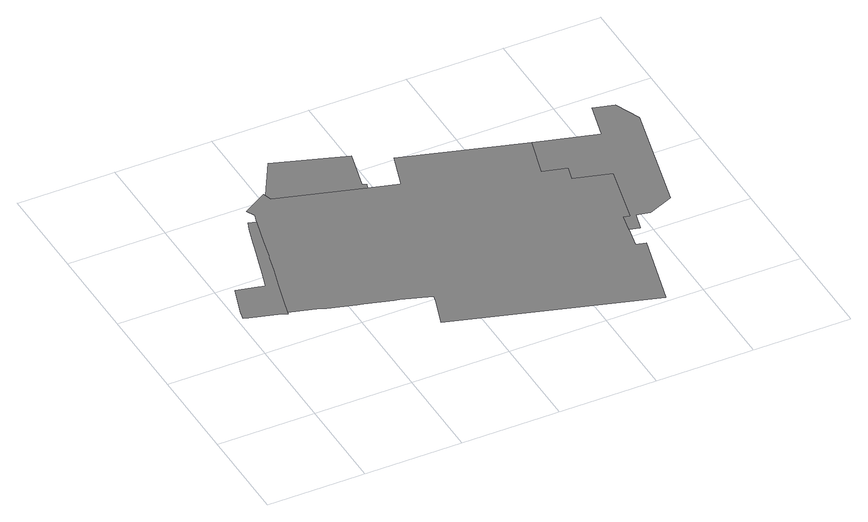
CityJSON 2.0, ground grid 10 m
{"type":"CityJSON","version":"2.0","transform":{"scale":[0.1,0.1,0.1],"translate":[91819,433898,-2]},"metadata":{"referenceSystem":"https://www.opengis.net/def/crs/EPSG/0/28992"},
"CityObjects":{
"building1":{"type":"Building","children":["building1-1","building1-2","building1-3","building1-4"]},
"building1-1":{"type":"BuildingPart","parents":["building1"],"geometry":[{"type":"MultiSurface","lod":"2","boundaries":[[[0,1,2,3,4,5,6,7,8,9,10,11,12,13,14,15,16,17,18,19,20,21,22]]],"semantics":{"surfaces":[{"type":"GroundSurface"}],"values":[0]}}]},
"building1-2":{"type":"BuildingPart","parents":["building1"],"geometry":[{"type":"MultiSurface","lod":"2","boundaries":[[[23,24,25,26,27,28,29,30,31,32,33,34,35,36,37,38,39]]],"semantics":{"surfaces":[{"type":"GroundSurface"}],"values":[0]}}]},
"building1-3":{"type":"BuildingPart","parents":["building1"],"geometry":[{"type":"MultiSurface","lod":"2","boundaries":[[[40,41,42,43,44,45,46]]],"semantics":{"surfaces":[{"type":"GroundSurface"}],"values":[0]}}]},
"building1-4":{"type":"BuildingPart","parents":["building1"],"geometry":[{"type":"MultiSurface","lod":"2","boundaries":[[[27,26,25,24,47,48,49,50,51,52,53,54,55,56,57,58,59,6,5,4,3,2,1,0,22,60,61,62,43,42,41,63,64,31,30,29,28]]],"semantics":{"surfaces":[{"type":"GroundSurface"}],"values":[0]}}]}
},
"vertices":[
[74,247,10],[69,226,10],[68,224,10],[63,204,10],[57,185,10],[51,163,10],[46,144,10],[46,142,10],[41,144,10],[11,153,10],[6,155,10],[8,164,10],[15,186,10],[18,195,10],[39,190,10],[46,188,10],[52,207,10],[54,214,10],[63,243,10],[65,250,10],[71,270,10],[74,278,10],[82,276,10],
[390,107,10],[380,110,10],[384,129,10],[390,127,10],[405,190,10],[368,201,10],[372,216,10],[348,223,10],[360,265,10],[422,247,10],[430,279,10],[432,285,10],[453,279,10],[464,253,10],[435,134,10],[409,123,10],[395,126,10],
[197,279,10],[195,274,10],[109,300,10],[107,307,10],[131,348,10],[204,323,10],[193,281,10],
[375,88,10],[385,85,10],[364,5,10],[164,67,10],[168,78,10],[174,96,10],[176,104,10],[146,114,10],[141,115,10],[114,123,10],[108,125,10],[81,133,10],[76,135,10],[85,285,10],[81,294,10],[106,309,10],[225,265,10],[237,302,10]
]}
